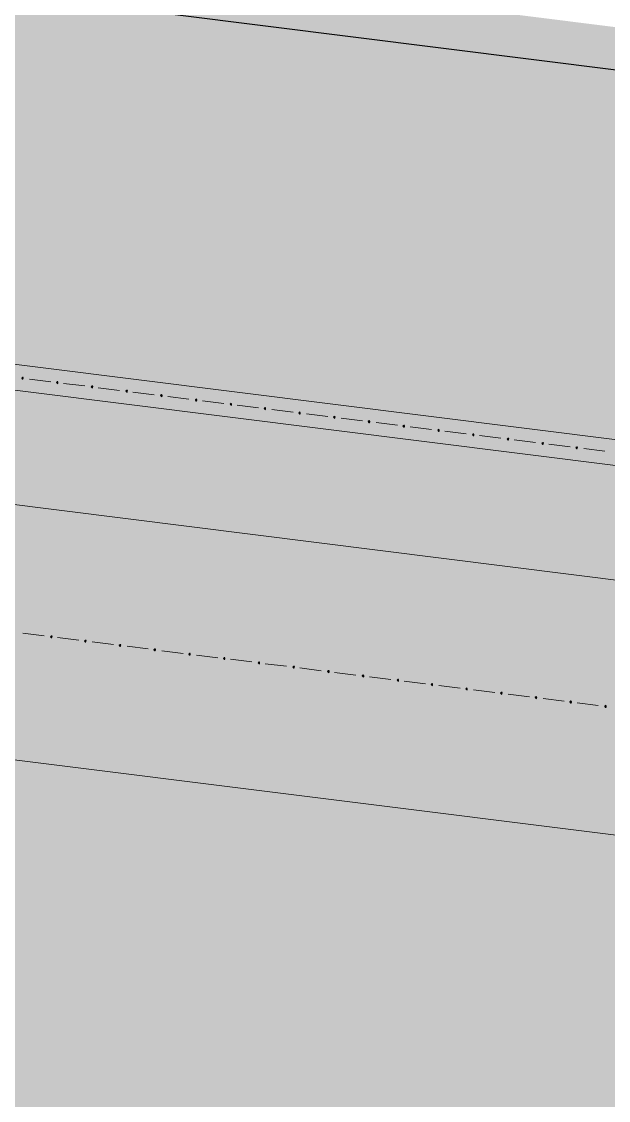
# Model space of a CAD drawing. Header units: metres. Extents: x -4 to 509425, y 7549 to 4732445.
# Drawn here: x 476048.03 to 476054.99, y 4719782.78 to 4719795.56 of the extents above; entities that cross this region are included whole.
import ezdxf

# ---------------------------------------------------------------- set-up
doc = ezdxf.new("R2010")
doc.units = ezdxf.units.M
doc.header["$LTSCALE"] = 0.01
doc.header["$MEASUREMENT"] = 0
doc.layers.get('0').update_dxf_attribs({"lineweight": 0})
for name, color, linetype in [('_SUBESTACIÓN', 1, 'Continuous'), ('NUDO GAROÑA', 211, 'Continuous'), ('SUBESTACION LA VID', 253, 'Continuous')]:
    doc.layers.add(name, color=color, linetype=linetype)

# ---------------------------------------------------------------- blocks, each defined once
blk = doc.blocks.new('A$Cfff6051d')
at = {"layer": 'SUBESTACION LA VID', "transparency": 33554687}
h = blk.add_hatch(color=256, dxfattribs=at)
h.dxf.hatch_style = 2
h.paths.add_polyline_path([(476048.05, 4719791.331), (476048.051, 4719791.34), (476048.043, 4719791.341), (476048.034, 4719791.334), (476048.041, 4719791.324), (476048.049, 4719791.323)])
h = blk.add_hatch(color=256, dxfattribs=at)
h.dxf.hatch_style = 2
h.paths.add_polyline_path([(476048.462, 4719791.28), (476048.463, 4719791.288), (476048.455, 4719791.289), (476048.445, 4719791.282), (476048.453, 4719791.273), (476048.461, 4719791.271)])
h = blk.add_hatch(color=256, dxfattribs=at)
h.dxf.hatch_style = 2
h.paths.add_polyline_path([(476048.874, 4719791.228), (476048.875, 4719791.237), (476048.866, 4719791.238), (476048.857, 4719791.23), (476048.864, 4719791.221), (476048.873, 4719791.22)])
h = blk.add_hatch(color=256, dxfattribs=at)
h.dxf.hatch_style = 2
h.paths.add_polyline_path([(476049.285, 4719791.177), (476049.286, 4719791.185), (476049.278, 4719791.186), (476049.268, 4719791.179), (476049.276, 4719791.169), (476049.284, 4719791.168)])
h = blk.add_hatch(color=256, dxfattribs=at)
h.dxf.hatch_style = 2
h.paths.add_polyline_path([(476049.697, 4719791.125), (476049.698, 4719791.133), (476049.689, 4719791.135), (476049.68, 4719791.127), (476049.687, 4719791.118), (476049.696, 4719791.117)])
h = blk.add_hatch(color=256, dxfattribs=at)
h.dxf.hatch_style = 2
h.paths.add_polyline_path([(476050.108, 4719791.073), (476050.109, 4719791.082), (476050.101, 4719791.083), (476050.092, 4719791.076), (476050.099, 4719791.066), (476050.107, 4719791.065)])
h = blk.add_hatch(color=256, dxfattribs=at)
h.dxf.hatch_style = 2
h.paths.add_polyline_path([(476050.52, 4719791.022), (476050.521, 4719791.03), (476050.513, 4719791.031), (476050.503, 4719791.024), (476050.511, 4719791.015), (476050.519, 4719791.013)])
h = blk.add_hatch(color=256, dxfattribs=at)
h.dxf.hatch_style = 2
h.paths.add_polyline_path([(476050.923, 4719790.971), (476050.924, 4719790.98), (476050.916, 4719790.981), (476050.906, 4719790.973), (476050.914, 4719790.964), (476050.922, 4719790.963)])
h = blk.add_hatch(color=256, dxfattribs=at)
h.dxf.hatch_style = 2
h.paths.add_polyline_path([(476051.335, 4719790.92), (476051.336, 4719790.928), (476051.328, 4719790.929), (476051.318, 4719790.922), (476051.325, 4719790.912), (476051.334, 4719790.911)])
h = blk.add_hatch(color=256, dxfattribs=at)
h.dxf.hatch_style = 2
h.paths.add_polyline_path([(476051.747, 4719790.868), (476051.748, 4719790.876), (476051.739, 4719790.878), (476051.73, 4719790.87), (476051.737, 4719790.861), (476051.745, 4719790.86)])
h = blk.add_hatch(color=256, dxfattribs=at)
h.dxf.hatch_style = 2
h.paths.add_polyline_path([(476052.158, 4719790.816), (476052.159, 4719790.825), (476052.151, 4719790.826), (476052.141, 4719790.819), (476052.149, 4719790.809), (476052.157, 4719790.808)])
h = blk.add_hatch(color=256, dxfattribs=at)
h.dxf.hatch_style = 2
h.paths.add_polyline_path([(476052.57, 4719790.765), (476052.571, 4719790.773), (476052.562, 4719790.774), (476052.553, 4719790.767), (476052.56, 4719790.758), (476052.569, 4719790.756)])
h = blk.add_hatch(color=256, dxfattribs=at)
h.dxf.hatch_style = 2
h.paths.add_polyline_path([(476052.981, 4719790.713), (476052.982, 4719790.722), (476052.974, 4719790.723), (476052.965, 4719790.715), (476052.972, 4719790.706), (476052.98, 4719790.705)])
h = blk.add_hatch(color=256, dxfattribs=at)
h.dxf.hatch_style = 2
h.paths.add_polyline_path([(476053.393, 4719790.662), (476053.394, 4719790.67), (476053.386, 4719790.671), (476053.376, 4719790.664), (476053.384, 4719790.654), (476053.392, 4719790.653)])
h = blk.add_hatch(color=256, dxfattribs=at)
h.dxf.hatch_style = 2
h.paths.add_polyline_path([(476053.805, 4719790.61), (476053.806, 4719790.618), (476053.797, 4719790.62), (476053.788, 4719790.612), (476053.795, 4719790.603), (476053.804, 4719790.602)])
h = blk.add_hatch(color=256, dxfattribs=at)
h.dxf.hatch_style = 2
h.paths.add_polyline_path([(476054.216, 4719790.558), (476054.217, 4719790.567), (476054.209, 4719790.568), (476054.199, 4719790.561), (476054.207, 4719790.551), (476054.215, 4719790.55)])
h = blk.add_hatch(color=256, dxfattribs=at)
h.dxf.hatch_style = 2
h.paths.add_polyline_path([(476054.619, 4719790.508), (476054.62, 4719790.516), (476054.612, 4719790.517), (476054.603, 4719790.51), (476054.61, 4719790.501), (476054.618, 4719790.5)])
h = blk.add_hatch(color=256, dxfattribs=at)
h.dxf.hatch_style = 2
h.paths.add_polyline_path([(476048.392, 4719788.268), (476048.393, 4719788.277), (476048.384, 4719788.278), (476048.375, 4719788.27), (476048.382, 4719788.261), (476048.391, 4719788.26)])
h = blk.add_hatch(color=256, dxfattribs=at)
h.dxf.hatch_style = 2
h.paths.add_polyline_path([(476048.795, 4719788.218), (476048.796, 4719788.226), (476048.787, 4719788.227), (476048.778, 4719788.22), (476048.785, 4719788.21), (476048.794, 4719788.209)])
h = blk.add_hatch(color=256, dxfattribs=at)
h.dxf.hatch_style = 2
h.paths.add_polyline_path([(476049.206, 4719788.166), (476049.207, 4719788.174), (476049.199, 4719788.176), (476049.19, 4719788.168), (476049.197, 4719788.159), (476049.205, 4719788.158)])
h = blk.add_hatch(color=256, dxfattribs=at)
h.dxf.hatch_style = 2
h.paths.add_polyline_path([(476049.618, 4719788.114), (476049.619, 4719788.123), (476049.611, 4719788.124), (476049.601, 4719788.117), (476049.609, 4719788.107), (476049.617, 4719788.106)])
h = blk.add_hatch(color=256, dxfattribs=at)
h.dxf.hatch_style = 2
h.paths.add_polyline_path([(476050.03, 4719788.063), (476050.031, 4719788.071), (476050.022, 4719788.072), (476050.013, 4719788.065), (476050.02, 4719788.056), (476050.029, 4719788.054)])
h = blk.add_hatch(color=256, dxfattribs=at)
h.dxf.hatch_style = 2
h.paths.add_polyline_path([(476050.441, 4719788.011), (476050.442, 4719788.02), (476050.434, 4719788.021), (476050.424, 4719788.013), (476050.432, 4719788.004), (476050.44, 4719788.003)])
h = blk.add_hatch(color=256, dxfattribs=at)
h.dxf.hatch_style = 2
h.paths.add_polyline_path([(476050.853, 4719787.96), (476050.854, 4719787.968), (476050.846, 4719787.969), (476050.836, 4719787.962), (476050.843, 4719787.952), (476050.852, 4719787.951)])
h = blk.add_hatch(color=256, dxfattribs=at)
h.dxf.hatch_style = 2
h.paths.add_polyline_path([(476051.264, 4719787.908), (476051.266, 4719787.916), (476051.257, 4719787.918), (476051.248, 4719787.91), (476051.255, 4719787.901), (476051.263, 4719787.9)])
h = blk.add_hatch(color=256, dxfattribs=at)
h.dxf.hatch_style = 2
h.paths.add_polyline_path([(476051.676, 4719787.856), (476051.677, 4719787.865), (476051.669, 4719787.866), (476051.659, 4719787.859), (476051.667, 4719787.849), (476051.675, 4719787.848)])
h = blk.add_hatch(color=256, dxfattribs=at)
h.dxf.hatch_style = 2
h.paths.add_polyline_path([(476052.088, 4719787.805), (476052.089, 4719787.813), (476052.08, 4719787.814), (476052.071, 4719787.807), (476052.078, 4719787.798), (476052.087, 4719787.796)])
h = blk.add_hatch(color=256, dxfattribs=at)
h.dxf.hatch_style = 2
h.paths.add_polyline_path([(476052.499, 4719787.753), (476052.5, 4719787.762), (476052.492, 4719787.763), (476052.483, 4719787.755), (476052.49, 4719787.746), (476052.498, 4719787.745)])
h = blk.add_hatch(color=256, dxfattribs=at)
h.dxf.hatch_style = 2
h.paths.add_polyline_path([(476052.903, 4719787.703), (476052.904, 4719787.711), (476052.895, 4719787.712), (476052.886, 4719787.705), (476052.893, 4719787.695), (476052.901, 4719787.694)])
h = blk.add_hatch(color=256, dxfattribs=at)
h.dxf.hatch_style = 2
h.paths.add_polyline_path([(476053.314, 4719787.651), (476053.315, 4719787.659), (476053.307, 4719787.661), (476053.297, 4719787.653), (476053.305, 4719787.644), (476053.313, 4719787.643)])
h = blk.add_hatch(color=256, dxfattribs=at)
h.dxf.hatch_style = 2
h.paths.add_polyline_path([(476053.726, 4719787.599), (476053.727, 4719787.608), (476053.718, 4719787.609), (476053.709, 4719787.602), (476053.716, 4719787.592), (476053.725, 4719787.591)])
h = blk.add_hatch(color=256, dxfattribs=at)
h.dxf.hatch_style = 2
h.paths.add_polyline_path([(476054.137, 4719787.548), (476054.138, 4719787.556), (476054.13, 4719787.557), (476054.121, 4719787.55), (476054.128, 4719787.541), (476054.136, 4719787.539)])
h = blk.add_hatch(color=256, dxfattribs=at)
h.dxf.hatch_style = 2
h.paths.add_polyline_path([(476054.549, 4719787.496), (476054.55, 4719787.505), (476054.542, 4719787.506), (476054.532, 4719787.498), (476054.54, 4719787.489), (476054.548, 4719787.488)])
h = blk.add_hatch(color=256, dxfattribs=at)
h.dxf.hatch_style = 2
h.paths.add_polyline_path([(476054.961, 4719787.445), (476054.962, 4719787.453), (476054.953, 4719787.454), (476054.944, 4719787.447), (476054.951, 4719787.437), (476054.96, 4719787.436)])
at = {"layer": 'SUBESTACION LA VID', "lineweight": 15}
for p, q in [((476079.768, 4719785.845), (475981.3, 4719798.19)), ((476078.404, 4719782.995), (475980.927, 4719795.216)), ((476048.126, 4719791.322), (476048.378, 4719791.29)), ((476048.529, 4719791.271), (476048.781, 4719791.24)), ((476048.941, 4719791.22), (476049.193, 4719791.188)), ((476049.352, 4719791.168), (476049.604, 4719791.137)), ((476049.764, 4719791.117), (476050.016, 4719791.085)), ((476050.176, 4719791.065), (476050.428, 4719791.033)), ((476050.587, 4719791.013), (476050.839, 4719790.982)), ((476050.999, 4719790.962), (476051.251, 4719790.93)), ((476051.41, 4719790.91), (476051.663, 4719790.879)), ((476051.822, 4719790.859), (476052.074, 4719790.827)), ((476052.234, 4719790.807), (476052.486, 4719790.775)), ((476052.637, 4719790.756), (476052.889, 4719790.725)), ((476053.049, 4719790.705), (476053.301, 4719790.673)), ((476053.46, 4719790.653), (476053.712, 4719790.622)), ((476053.872, 4719790.602), (476054.124, 4719790.57)), ((476054.283, 4719790.55), (476054.535, 4719790.518)), ((476054.695, 4719790.498), (476054.947, 4719790.467)), ((476048.299, 4719788.28), (476048.047, 4719788.311)), ((476048.711, 4719788.228), (476048.459, 4719788.26)), ((476049.122, 4719788.177), (476048.87, 4719788.208)), ((476049.534, 4719788.125), (476049.282, 4719788.157)), ((476049.946, 4719788.073), (476049.694, 4719788.105)), ((476050.357, 4719788.022), (476050.105, 4719788.053)), ((476050.76, 4719787.971), (476050.508, 4719788.003)), ((476051.172, 4719787.92), (476050.92, 4719787.951)), ((476051.584, 4719787.868), (476051.332, 4719787.9)), ((476051.995, 4719787.816), (476051.743, 4719787.848)), ((476052.407, 4719787.765), (476052.155, 4719787.796)), ((476052.819, 4719787.713), (476052.567, 4719787.745)), ((476053.23, 4719787.662), (476052.978, 4719787.693)), ((476053.642, 4719787.61), (476053.39, 4719787.642)), ((476054.053, 4719787.558), (476053.801, 4719787.59)), ((476054.465, 4719787.507), (476054.213, 4719787.538)), ((476054.868, 4719787.456), (476054.616, 4719787.488))]:
    blk.add_line(p, q, dxfattribs=at)
for points in [[(475956.756, 4719712.129), (475967.964, 4719801.525), (476089.55, 4719786.282), (476086.094, 4719758.712), (476078.306, 4719696.592), (475956.719, 4719711.835)], [(475957.05, 4719712.092), (475968.22, 4719801.186), (476089.218, 4719786.017), (476085.8, 4719758.749), (476078.049, 4719696.923), (475957.05, 4719712.092)]]:
    blk.add_lwpolyline(points, dxfattribs=at)
at = {"layer": 'SUBESTACION LA VID'}
for points in [[(476048.05, 4719791.331), (476048.051, 4719791.34), (476048.043, 4719791.341), (476048.034, 4719791.334), (476048.041, 4719791.324), (476048.049, 4719791.323)], [(476048.462, 4719791.28), (476048.463, 4719791.288), (476048.455, 4719791.289), (476048.445, 4719791.282), (476048.453, 4719791.273), (476048.461, 4719791.271)], [(476048.874, 4719791.228), (476048.875, 4719791.237), (476048.866, 4719791.238), (476048.857, 4719791.23), (476048.864, 4719791.221), (476048.873, 4719791.22)], [(476049.285, 4719791.177), (476049.286, 4719791.185), (476049.278, 4719791.186), (476049.268, 4719791.179), (476049.276, 4719791.169), (476049.284, 4719791.168)], [(476049.697, 4719791.125), (476049.698, 4719791.133), (476049.689, 4719791.135), (476049.68, 4719791.127), (476049.687, 4719791.118), (476049.696, 4719791.117)], [(476050.108, 4719791.073), (476050.109, 4719791.082), (476050.101, 4719791.083), (476050.092, 4719791.076), (476050.099, 4719791.066), (476050.107, 4719791.065)], [(476050.52, 4719791.022), (476050.521, 4719791.03), (476050.513, 4719791.031), (476050.503, 4719791.024), (476050.511, 4719791.015), (476050.519, 4719791.013)], [(476050.923, 4719790.971), (476050.924, 4719790.98), (476050.916, 4719790.981), (476050.906, 4719790.973), (476050.914, 4719790.964), (476050.922, 4719790.963)], [(476051.335, 4719790.92), (476051.336, 4719790.928), (476051.328, 4719790.929), (476051.318, 4719790.922), (476051.325, 4719790.912), (476051.334, 4719790.911)], [(476051.747, 4719790.868), (476051.748, 4719790.876), (476051.739, 4719790.878), (476051.73, 4719790.87), (476051.737, 4719790.861), (476051.745, 4719790.86)], [(476052.158, 4719790.816), (476052.159, 4719790.825), (476052.151, 4719790.826), (476052.141, 4719790.819), (476052.149, 4719790.809), (476052.157, 4719790.808)], [(476052.57, 4719790.765), (476052.571, 4719790.773), (476052.562, 4719790.774), (476052.553, 4719790.767), (476052.56, 4719790.758), (476052.569, 4719790.756)], [(476052.981, 4719790.713), (476052.982, 4719790.722), (476052.974, 4719790.723), (476052.965, 4719790.715), (476052.972, 4719790.706), (476052.98, 4719790.705)], [(476053.393, 4719790.662), (476053.394, 4719790.67), (476053.386, 4719790.671), (476053.376, 4719790.664), (476053.384, 4719790.654), (476053.392, 4719790.653)], [(476053.805, 4719790.61), (476053.806, 4719790.618), (476053.797, 4719790.62), (476053.788, 4719790.612), (476053.795, 4719790.603), (476053.804, 4719790.602)], [(476054.216, 4719790.558), (476054.217, 4719790.567), (476054.209, 4719790.568), (476054.199, 4719790.561), (476054.207, 4719790.551), (476054.215, 4719790.55)], [(476054.619, 4719790.508), (476054.62, 4719790.516), (476054.612, 4719790.517), (476054.603, 4719790.51), (476054.61, 4719790.501), (476054.618, 4719790.5)], [(476048.392, 4719788.268), (476048.393, 4719788.277), (476048.384, 4719788.278), (476048.375, 4719788.27), (476048.382, 4719788.261), (476048.391, 4719788.26)], [(476048.795, 4719788.218), (476048.796, 4719788.226), (476048.787, 4719788.227), (476048.778, 4719788.22), (476048.785, 4719788.21), (476048.794, 4719788.209)], [(476049.206, 4719788.166), (476049.207, 4719788.174), (476049.199, 4719788.176), (476049.19, 4719788.168), (476049.197, 4719788.159), (476049.205, 4719788.158)], [(476049.618, 4719788.114), (476049.619, 4719788.123), (476049.611, 4719788.124), (476049.601, 4719788.117), (476049.609, 4719788.107), (476049.617, 4719788.106)], [(476050.03, 4719788.063), (476050.031, 4719788.071), (476050.022, 4719788.072), (476050.013, 4719788.065), (476050.02, 4719788.056), (476050.029, 4719788.054)], [(476050.441, 4719788.011), (476050.442, 4719788.02), (476050.434, 4719788.021), (476050.424, 4719788.013), (476050.432, 4719788.004), (476050.44, 4719788.003)], [(476050.853, 4719787.96), (476050.854, 4719787.968), (476050.846, 4719787.969), (476050.836, 4719787.962), (476050.843, 4719787.952), (476050.852, 4719787.951)], [(476051.264, 4719787.908), (476051.266, 4719787.916), (476051.257, 4719787.918), (476051.248, 4719787.91), (476051.255, 4719787.901), (476051.263, 4719787.9)], [(476051.676, 4719787.856), (476051.677, 4719787.865), (476051.669, 4719787.866), (476051.659, 4719787.859), (476051.667, 4719787.849), (476051.675, 4719787.848)], [(476052.088, 4719787.805), (476052.089, 4719787.813), (476052.08, 4719787.814), (476052.071, 4719787.807), (476052.078, 4719787.798), (476052.087, 4719787.796)], [(476052.499, 4719787.753), (476052.5, 4719787.762), (476052.492, 4719787.763), (476052.483, 4719787.755), (476052.49, 4719787.746), (476052.498, 4719787.745)], [(476052.903, 4719787.703), (476052.904, 4719787.711), (476052.895, 4719787.712), (476052.886, 4719787.705), (476052.893, 4719787.695), (476052.901, 4719787.694)], [(476053.314, 4719787.651), (476053.315, 4719787.659), (476053.307, 4719787.661), (476053.297, 4719787.653), (476053.305, 4719787.644), (476053.313, 4719787.643)], [(476053.726, 4719787.599), (476053.727, 4719787.608), (476053.718, 4719787.609), (476053.709, 4719787.602), (476053.716, 4719787.592), (476053.725, 4719787.591)], [(476054.137, 4719787.548), (476054.138, 4719787.556), (476054.13, 4719787.557), (476054.121, 4719787.55), (476054.128, 4719787.541), (476054.136, 4719787.539)], [(476054.549, 4719787.496), (476054.55, 4719787.505), (476054.542, 4719787.506), (476054.532, 4719787.498), (476054.54, 4719787.489), (476054.548, 4719787.488)], [(476054.961, 4719787.445), (476054.962, 4719787.453), (476054.953, 4719787.454), (476054.944, 4719787.447), (476054.951, 4719787.437), (476054.96, 4719787.436)]]:
    blk.add_lwpolyline(points, close=True, dxfattribs=at)
at = {"layer": 'SUBESTACION LA VID', "lineweight": 0}
for points in [[(476048.05, 4719791.331), (476048.051, 4719791.34), (476048.043, 4719791.341), (476048.034, 4719791.334), (476048.041, 4719791.324), (476048.049, 4719791.323)], [(476048.462, 4719791.28), (476048.463, 4719791.288), (476048.455, 4719791.289), (476048.445, 4719791.282), (476048.453, 4719791.273), (476048.461, 4719791.271)], [(476048.874, 4719791.228), (476048.875, 4719791.237), (476048.866, 4719791.238), (476048.857, 4719791.23), (476048.864, 4719791.221), (476048.873, 4719791.22)], [(476049.285, 4719791.177), (476049.286, 4719791.185), (476049.278, 4719791.186), (476049.268, 4719791.179), (476049.276, 4719791.169), (476049.284, 4719791.168)], [(476049.697, 4719791.125), (476049.698, 4719791.133), (476049.689, 4719791.135), (476049.68, 4719791.127), (476049.687, 4719791.118), (476049.696, 4719791.117)], [(476050.108, 4719791.073), (476050.109, 4719791.082), (476050.101, 4719791.083), (476050.092, 4719791.076), (476050.099, 4719791.066), (476050.107, 4719791.065)], [(476050.52, 4719791.022), (476050.521, 4719791.03), (476050.513, 4719791.031), (476050.503, 4719791.024), (476050.511, 4719791.015), (476050.519, 4719791.013)], [(476050.923, 4719790.971), (476050.924, 4719790.98), (476050.916, 4719790.981), (476050.906, 4719790.973), (476050.914, 4719790.964), (476050.922, 4719790.963)], [(476051.335, 4719790.92), (476051.336, 4719790.928), (476051.328, 4719790.929), (476051.318, 4719790.922), (476051.325, 4719790.912), (476051.334, 4719790.911)], [(476051.747, 4719790.868), (476051.748, 4719790.876), (476051.739, 4719790.878), (476051.73, 4719790.87), (476051.737, 4719790.861), (476051.745, 4719790.86)], [(476052.158, 4719790.816), (476052.159, 4719790.825), (476052.151, 4719790.826), (476052.141, 4719790.819), (476052.149, 4719790.809), (476052.157, 4719790.808)], [(476052.57, 4719790.765), (476052.571, 4719790.773), (476052.562, 4719790.774), (476052.553, 4719790.767), (476052.56, 4719790.758), (476052.569, 4719790.756)], [(476052.981, 4719790.713), (476052.982, 4719790.722), (476052.974, 4719790.723), (476052.965, 4719790.715), (476052.972, 4719790.706), (476052.98, 4719790.705)], [(476053.393, 4719790.662), (476053.394, 4719790.67), (476053.386, 4719790.671), (476053.376, 4719790.664), (476053.384, 4719790.654), (476053.392, 4719790.653)], [(476053.805, 4719790.61), (476053.806, 4719790.618), (476053.797, 4719790.62), (476053.788, 4719790.612), (476053.795, 4719790.603), (476053.804, 4719790.602)], [(476054.216, 4719790.558), (476054.217, 4719790.567), (476054.209, 4719790.568), (476054.199, 4719790.561), (476054.207, 4719790.551), (476054.215, 4719790.55)], [(476054.619, 4719790.508), (476054.62, 4719790.516), (476054.612, 4719790.517), (476054.603, 4719790.51), (476054.61, 4719790.501), (476054.618, 4719790.5)], [(476048.392, 4719788.268), (476048.393, 4719788.277), (476048.384, 4719788.278), (476048.375, 4719788.27), (476048.382, 4719788.261), (476048.391, 4719788.26)], [(476048.795, 4719788.218), (476048.796, 4719788.226), (476048.787, 4719788.227), (476048.778, 4719788.22), (476048.785, 4719788.21), (476048.794, 4719788.209)], [(476049.206, 4719788.166), (476049.207, 4719788.174), (476049.199, 4719788.176), (476049.19, 4719788.168), (476049.197, 4719788.159), (476049.205, 4719788.158)], [(476049.618, 4719788.114), (476049.619, 4719788.123), (476049.611, 4719788.124), (476049.601, 4719788.117), (476049.609, 4719788.107), (476049.617, 4719788.106)], [(476050.03, 4719788.063), (476050.031, 4719788.071), (476050.022, 4719788.072), (476050.013, 4719788.065), (476050.02, 4719788.056), (476050.029, 4719788.054)], [(476050.441, 4719788.011), (476050.442, 4719788.02), (476050.434, 4719788.021), (476050.424, 4719788.013), (476050.432, 4719788.004), (476050.44, 4719788.003)], [(476050.853, 4719787.96), (476050.854, 4719787.968), (476050.846, 4719787.969), (476050.836, 4719787.962), (476050.843, 4719787.952), (476050.852, 4719787.951)], [(476051.264, 4719787.908), (476051.266, 4719787.916), (476051.257, 4719787.918), (476051.248, 4719787.91), (476051.255, 4719787.901), (476051.263, 4719787.9)], [(476051.676, 4719787.856), (476051.677, 4719787.865), (476051.669, 4719787.866), (476051.659, 4719787.859), (476051.667, 4719787.849), (476051.675, 4719787.848)], [(476052.088, 4719787.805), (476052.089, 4719787.813), (476052.08, 4719787.814), (476052.071, 4719787.807), (476052.078, 4719787.798), (476052.087, 4719787.796)], [(476052.499, 4719787.753), (476052.5, 4719787.762), (476052.492, 4719787.763), (476052.483, 4719787.755), (476052.49, 4719787.746), (476052.498, 4719787.745)], [(476052.903, 4719787.703), (476052.904, 4719787.711), (476052.895, 4719787.712), (476052.886, 4719787.705), (476052.893, 4719787.695), (476052.901, 4719787.694)], [(476053.314, 4719787.651), (476053.315, 4719787.659), (476053.307, 4719787.661), (476053.297, 4719787.653), (476053.305, 4719787.644), (476053.313, 4719787.643)], [(476053.726, 4719787.599), (476053.727, 4719787.608), (476053.718, 4719787.609), (476053.709, 4719787.602), (476053.716, 4719787.592), (476053.725, 4719787.591)], [(476054.137, 4719787.548), (476054.138, 4719787.556), (476054.13, 4719787.557), (476054.121, 4719787.55), (476054.128, 4719787.541), (476054.136, 4719787.539)], [(476054.549, 4719787.496), (476054.55, 4719787.505), (476054.542, 4719787.506), (476054.532, 4719787.498), (476054.54, 4719787.489), (476054.548, 4719787.488)], [(476054.961, 4719787.445), (476054.962, 4719787.453), (476054.953, 4719787.454), (476054.944, 4719787.447), (476054.951, 4719787.437), (476054.96, 4719787.436)]]:
    blk.add_lwpolyline(points, close=True, dxfattribs=at)

msp = doc.modelspace()

# ---------------------------------------------------------------- hatches: boundary and pattern name
at = {"layer": '_SUBESTACIÓN', "transparency": 33554559}
h = msp.add_hatch(color=1, dxfattribs=at)
h.dxf.hatch_style = 1
h.paths.add_polyline_path([(475968.64, 4719805.825), (476089.939, 4719790.615), (476078.169, 4719696.74), (475956.869, 4719711.95)])

# ---------------------------------------------------------------- linework, layer by layer
at = {"layer": '_SUBESTACIÓN', "color": 1}
msp.add_lwpolyline([(475968.64, 4719805.825), (476089.939, 4719790.615), (476082.477, 4719731.1)], dxfattribs=at)
at = {"layer": 'NUDO GAROÑA', "color": 1, "const_width": 10}
msp.add_lwpolyline([(475968.088, 4719801.356), (476089.38, 4719786.15), (476082.478, 4719731.1)], dxfattribs=at)

# ---------------------------------------------------------------- block references
at = {"linetype": 'Continuous'}
msp.add_blockref('A$Cfff6051d', (0, 0), dxfattribs=at)

doc.saveas('drawing.dxf')
